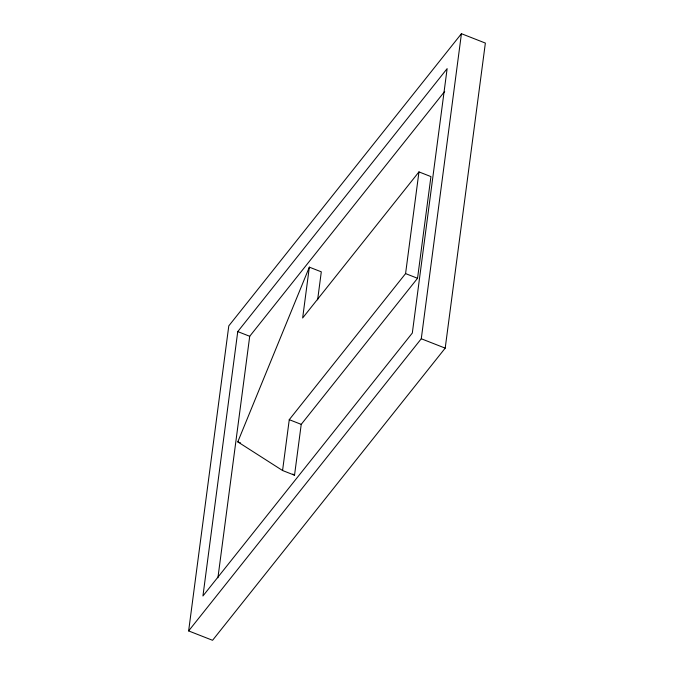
<?xml version="1.0" encoding="UTF-8"?>
<svg xmlns="http://www.w3.org/2000/svg" width="674" height="674" viewBox="0 0 674 674"><rect width="100%" height="100%" fill="white"/><g stroke="black" fill="none" stroke-linecap="round" stroke-linejoin="round"><path stroke-width="1.01" d="M188.636 630.923L228.798 325.862L461.437 33.7L485.364 43.077L445.202 348.138L212.563 640.3L188.636 630.923L421.275 338.761L461.437 33.7M237.754 331.591L202.941 595.976L412.32 333.032L447.132 68.647L237.754 331.591L249.717 336.284L444.697 91.411M217.921 577.77L249.717 336.284M282.566 470.519L289.264 419.675L405.579 273.593L418.967 171.904L430.93 176.596L417.543 278.286L301.227 424.367L294.53 475.204L282.566 470.519L237.796 441.874L309.341 267.148L321.304 271.833L317.623 299.846M309.341 267.148L302.651 317.985L418.967 171.904M405.579 273.593L417.543 278.286M421.275 338.761L445.202 348.138M289.264 419.675L301.227 424.367M237.796 441.874L240.559 442.953M292.777 474.083L294.53 475.204"/></g></svg>
